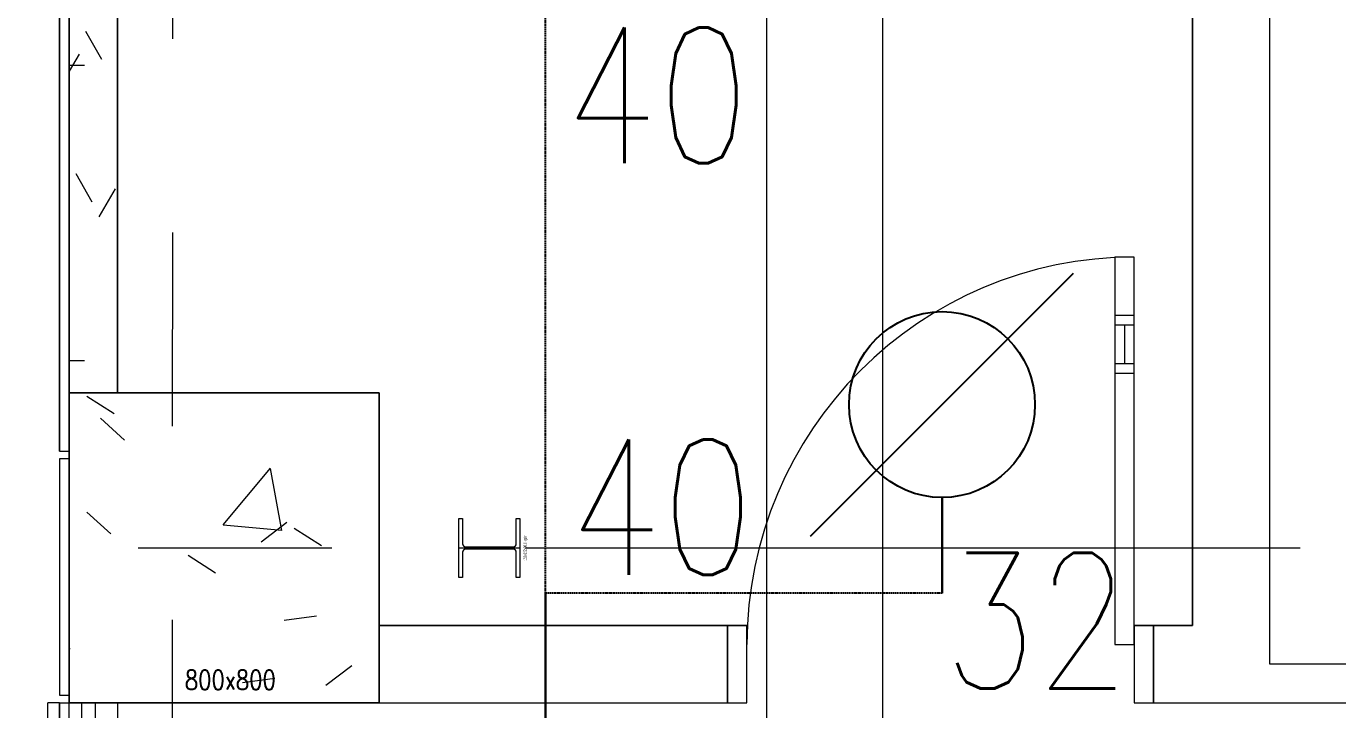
# Model space of a CAD drawing. Header units: millimetres. Extents: x -47219 to 440296, y -79832 to 7189.
# Drawn here: x -7929 to -4543, y -54042 to -52278 of the extents above; entities that cross this region are included whole.
import ezdxf

# ---------------------------------------------------------------- set-up
doc = ezdxf.new("R2010")
doc.units = ezdxf.units.MM
doc.linetypes.add('BLK_2 - 3RD STOREY  LOWER ROOF PLAN-archi clean_25 SEPT 2024$0$IDA - Grid Line', pattern=[3500, 2000, -500, 500, -500])
doc.linetypes.add('HIDDEN2', pattern=[4.7625, 3.175, -1.5875])
for name, color, linetype, lineweight in [('BLK_2 - 3RD STOREY  LOWER ROOF PLAN-archi clean_25 SEPT 2024$0$1599_DB_A_BLK2_HQ_R21-3RD STOREY 230517$0$A-_DOOR----_E-1', 8, 'Continuous', 9), ('BLK_2 - 3RD STOREY  LOWER ROOF PLAN-archi clean_25 SEPT 2024$0$1599_DB_A_BLK2_HQ_R21-3RD STOREY 230517$0$A-_GENM----_M', 8, 'Continuous', 9), ('BLK_2 - 3RD STOREY  LOWER ROOF PLAN-archi clean_25 SEPT 2024$0$1599_DB_A_BLK2_HQ_R21-3RD STOREY 230517$0$A-_WIND----_E', 8, 'Continuous', 9), ('BLK_2 - 3RD STOREY  LOWER ROOF PLAN-archi clean_25 SEPT 2024$0$1599_DB_A_BLK2_HQ_R21-3RD STOREY 230517$0$S-_COLN----_E', 8, 'Continuous', 9), ('BLK_2 - 3RD STOREY  LOWER ROOF PLAN-archi clean_25 SEPT 2024$0$A-_DOOR----_E-1', 8, 'Continuous', 9), ('BLK_2 - 3RD STOREY  LOWER ROOF PLAN-archi clean_25 SEPT 2024$0$A-_GENM----_M', 8, 'Continuous', 9), ('BLK_2 - 3RD STOREY  LOWER ROOF PLAN-archi clean_25 SEPT 2024$0$A-_WALL----_E', 8, 'Continuous', 9), ('BLK_2 - 3RD STOREY  LOWER ROOF PLAN-archi clean_25 SEPT 2024$0$A-_WALLPRTN_E-1', 8, 'Continuous', 18), ('BLK_2 - 3RD STOREY  LOWER ROOF PLAN-archi clean_25 SEPT 2024$0$A-_WIND----_E', 8, 'Continuous', 9), ('BLK_2 - 3RD STOREY  LOWER ROOF PLAN-archi clean_25 SEPT 2024$0$S-_ANOTGRID_E-1', 8, 'BLK_2 - 3RD STOREY  LOWER ROOF PLAN-archi clean_25 SEPT 2024$0$IDA - Grid Line', 9), ('M-_SPRKPIEX_E-', 1, 'Continuous', 30), ('NW_BEAM AND COLUMN', 134, 'Continuous', 5), ('S-_LINE----_N-', 140, 'Continuous', 18), ('S-TEXT', 140, 'Continuous', 18)]:
    doc.layers.add(name, color=color, linetype=linetype, lineweight=lineweight)
for name, color, linetype in [('M-_FIRESPRK_T-', 7, 'Continuous'), ('M-_SPRK-EXP_E-N', 1, 'Continuous'), ('M-_SPRKBEAM_E-', 12, 'HIDDEN2')]:
    doc.layers.add(name, color=color, linetype=linetype)
doc.styles.add('RomanS_3', font='romans__.ttf', dxfattribs={"width": 0.8, "height": 50})
doc.styles.add('Simplex', font='SIMPLEX.shx', dxfattribs={"width": 0.8, "height": 2.5})
doc.styles.add('Swis721 BlkCn BT', font='swissck.ttf', dxfattribs={"width": 0.65, "height": 8})

# ---------------------------------------------------------------- blocks, each defined once
blk = doc.blocks.new('3rd Structure')
at = {"layer": 'NW_BEAM AND COLUMN', "color": 8}
for p, q in [((-36250, -79450), (-36250, 250)), ((-36250, -79450), (-36250, 250)), ((-34450, 250), (-34450, -79450)), ((-34150, 250), (-34150, -79450)), ((-36250, -57200), (-35450, -57200)), ((-36250, -58000), (-36250, -57200)), ((-35450, -57200), (-35450, -58000)), ((-35243.8, -57676.4), (-35243.8, -57523.6)), ((-35243.8, -57523.6), (-35234.4, -57523.6)), ((-35234.4, -57523.6), (-35234.4, -57589.1)), ((-35095.6, -57589.1), (-35095.6, -57523.6)), ((-35095.6, -57523.6), (-35086.2, -57523.6)), ((-35086.2, -57523.6), (-35086.2, -57676.4)), ((-35243.8, -57600), (-35086.2, -57600)), ((-35226.8, -57596.8), (-35103.2, -57596.8)), ((-35165, -57603.2), (-35165, -57596.8)), ((-35234.4, -57610.9), (-35234.4, -57676.4)), ((-35103.2, -57603.2), (-35226.8, -57603.2)), ((-35095.6, -57676.4), (-35095.6, -57610.9)), ((-35234.4, -57676.4), (-35243.8, -57676.4)), ((-35086.2, -57676.4), (-35095.6, -57676.4)), ((-35450, -58000), (-36250, -58000))]:
    blk.add_line(p, q, dxfattribs=at)
for centre, start, end in [((-35226.8, -57589.1), 180, 270), ((-35103.2, -57589.1), 270, 0), ((-35226.8, -57610.9), 90, 180), ((-35103.2, -57610.9), 0, 90)]:
    blk.add_arc(centre, 7.6, start, end, dxfattribs=at)
at = {"layer": 'S-TEXT', "color": 8, "insert": (-35077.1, -57600), "char_height": 8, "width": 66.67, "attachment_point": 2, "rotation": 90, "line_spacing_factor": 0.961347, "style": 'Swis721 BlkCn BT'}
blk.add_mtext('152x152x30.0 kg/m', dxfattribs=at)
at = {"layer": 'S-TEXT', "color": 8, "insert": (-35951.4, -57915.6), "char_height": 50, "width": 313.287, "attachment_point": 1, "line_spacing_factor": 0.983083, "style": 'RomanS_3'}
blk.add_mtext('800x800', dxfattribs=at)
blk = doc.blocks.new('FIRE0107')
at = {"layer": 'M-_SPRK-EXP_E-N'}
blk.add_line((-212.1, -212.1), (212.1, 212.1), dxfattribs=at)
blk.add_circle((0, 0), 150, dxfattribs=at)
blk = doc.blocks.new('BLK_2 - 3RD STOREY  LOWER ROOF PLAN-archi clean_25 SEPT 2024$0$1599_DB_A_BLK2_HQ_R21-3RD STOREY 230517$0$IDA - F - Single - Swing - VP - 1100L X 2200H - B2-FTD01 - 1HR-3251154-LINKVIEW_BLK2_3RD STOREY')
at = {"layer": 'BLK_2 - 3RD STOREY  LOWER ROOF PLAN-archi clean_25 SEPT 2024$0$1599_DB_A_BLK2_HQ_R21-3RD STOREY 230517$0$A-_DOOR----_E-1'}
for p, q in [((500, 1050.8), (450, 1050.8)), ((450, 1050.8), (450, 50.8)), ((500, 50.8), (500, 1050.8)), ((450, 900.8), (500, 900.8)), ((450, 875.8), (500, 875.8)), ((475, 875.8), (475, 775.8)), ((450, 775.8), (500, 775.8)), ((450, 750.8), (500, 750.8)), ((-500, 100), (-550, 100)), ((-500, -100), (-500, 100)), ((550, 100), (500, 100)), ((450, 50.8), (500, 50.8)), ((500, 50.8), (500, -100)), ((-550, -100), (-500, -100)), ((500, -100), (550, -100))]:
    blk.add_line(p, q, dxfattribs=at)
blk.add_arc((500, 50.8), 1000, 90, 180, dxfattribs=at)
blk = doc.blocks.new('BLK_2 - 3RD STOREY  LOWER ROOF PLAN-archi clean_25 SEPT 2024$0$1599_DB_A_BLK2_HQ_R21-3RD STOREY 230517$0$Wall Motif - Type 1-2673879-LINKVIEW_BLK2_3RD STOREY')
at = {"layer": 'BLK_2 - 3RD STOREY  LOWER ROOF PLAN-archi clean_25 SEPT 2024$0$1599_DB_A_BLK2_HQ_R21-3RD STOREY 230517$0$A-_GENM----_M'}
for p, q in [((-575, 105), (825, 105)), ((-575, 105), (-575, 75)), ((825, 75), (825, 105)), ((825, 75), (-575, 75))]:
    blk.add_line(p, q, dxfattribs=at)
blk = doc.blocks.new('BLK_2 - 3RD STOREY  LOWER ROOF PLAN-archi clean_25 SEPT 2024$0$1599_DB_A_BLK2_HQ_R21-3RD STOREY 230517$0$IDA - Casement w Top Hung - 2 Panels - 1400L X 1500H - B2-AW02-3436901-LINKVIEW_BLK2_3RD STOREY')
at = {"layer": 'BLK_2 - 3RD STOREY  LOWER ROOF PLAN-archi clean_25 SEPT 2024$0$1599_DB_A_BLK2_HQ_R21-3RD STOREY 230517$0$A-_WIND----_E'}
for p, q in [((-700, 17.5), (700, 17.5)), ((-700, 17.5), (-700, -17.5)), ((700, 17.5), (700, -17.5)), ((700, -17.5), (-700, -17.5))]:
    blk.add_line(p, q, dxfattribs=at)
blk = doc.blocks.new('BLK_2 - 3RD STOREY  LOWER ROOF PLAN-archi clean_25 SEPT 2024$0$IDA - Casement w Top Hung - 2 Panels - 1400L X 1500H - B2-AW02-3436901-BLK 2 3RD STOREY PLAN')
at = {"layer": 'BLK_2 - 3RD STOREY  LOWER ROOF PLAN-archi clean_25 SEPT 2024$0$A-_WIND----_E'}
for p, q in [((-700, 17.5), (700, 17.5)), ((-700, 17.5), (-700, -17.5)), ((-650, 17.5), (-615, 17.5)), ((-650, 17.5), (-25, 17.5)), ((-650, 17.5), (650, 17.5)), ((-650, 17.5), (650, 17.5)), ((-615, 17.5), (-35, 17.5)), ((-615, 17.5), (-60, 17.5)), ((-35, 17.5), (0, 17.5)), ((25, 17.5), (-24.9, 17.5)), ((0, 17.5), (35, 17.5)), ((25, 17.5), (650, 17.5)), ((35, 17.5), (615, 17.5)), ((60, 17.5), (615, 17.5)), ((615, 17.5), (650, 17.5)), ((700, 17.5), (700, -17.5)), ((700, -17.5), (-700, -17.5)), ((-615, -17.5), (-650, -17.5)), ((-25, -17.5), (-650, -17.5)), ((650, -17.5), (-650, -17.5)), ((-650, -17.5), (650, -17.5)), ((-35, -17.5), (-615, -17.5)), ((-60, -17.5), (-615, -17.5)), ((0, -17.5), (-35, -17.5)), ((25, -17.5), (-24.9, -17.5)), ((35, -17.5), (0, -17.5)), ((650, -17.5), (25, -17.5)), ((615, -17.5), (35, -17.5)), ((615, -17.5), (60, -17.5)), ((650, -17.5), (615, -17.5))]:
    blk.add_line(p, q, dxfattribs=at)
blk = doc.blocks.new('BLK_2 - 3RD STOREY  LOWER ROOF PLAN-archi clean_25 SEPT 2024$0$Wall Motif - Type 1-2673879-BLK 2 3RD STOREY PLAN')
at = {"layer": 'BLK_2 - 3RD STOREY  LOWER ROOF PLAN-archi clean_25 SEPT 2024$0$A-_GENM----_M'}
for p, q in [((-575, 105), (825, 105)), ((-575, 105), (-575, 75)), ((-525, 105), (81.1, 105)), ((-481.1, 105), (125, 105)), ((-481.1, 105), (731.1, 105)), ((125, 105), (731.1, 105)), ((168.9, 105), (775, 105)), ((825, 75), (825, 105)), ((825, 75), (-575, 75)), ((81.1, 75), (-525, 75)), ((125, 75), (-481.1, 75)), ((731.1, 75), (-481.1, 75)), ((731.1, 75), (125, 75)), ((775, 75), (168.9, 75))]:
    blk.add_line(p, q, dxfattribs=at)
blk = doc.blocks.new('BLK_2 - 3RD STOREY  LOWER ROOF PLAN-archi clean_25 SEPT 2024$0$IDA - F - Single - Swing - VP - 1100L X 2200H - B2-FTD01 - 1HR-3251154-BLK 2 3RD STOREY PLAN')
at = {"layer": 'BLK_2 - 3RD STOREY  LOWER ROOF PLAN-archi clean_25 SEPT 2024$0$A-_DOOR----_E-1'}
for p, q in [((500, 1050.8), (450, 1050.8)), ((450, 1050.8), (450, 50.8)), ((500, 50.8), (500, 1050.8)), ((450, 900.8), (500, 900.8)), ((450, 875.8), (500, 875.8)), ((475, 875.8), (475, 775.8)), ((450, 775.8), (500, 775.8)), ((450, 750.8), (500, 750.8)), ((-500, 100), (-550, 100)), ((-550, 100), (-550, -100)), ((-500, -100), (-500, 100)), ((550, 100), (500, 100)), ((500, 100), (500, -100)), ((550, -100), (550, 100)), ((450, 50.8), (500, 50.8)), ((-550, -100), (-500, -100)), ((500, -100), (550, -100))]:
    blk.add_line(p, q, dxfattribs=at)
blk.add_arc((500, 50.8), 1000, 90, 180, dxfattribs=at)
blk = doc.blocks.new('BLK_2 - 3RD STOREY  LOWER ROOF PLAN-archi clean_25 SEPT 2024$0$dfd')
at = {"layer": 'BLK_2 - 3RD STOREY  LOWER ROOF PLAN-archi clean_25 SEPT 2024$0$1599_DB_A_BLK2_HQ_R21-3RD STOREY 230517$0$S-_COLN----_E'}
for p, q in [((-197053.9, -92105.2), (-197053.9, -88205.2)), ((-195753.9, -92105.2), (-197053.9, -92105.2)), ((-197053.9, -92205.2), (-195853.9, -92205.2)), ((-197053.9, -92205.2), (-197053.9, -92205.2))]:
    blk.add_line(p, q, dxfattribs=at)
at = {"layer": 'BLK_2 - 3RD STOREY  LOWER ROOF PLAN-archi clean_25 SEPT 2024$0$A-_WALLPRTN_E-1'}
for p, q in [((-197053.9, -91605.2), (-197053.9, -89955.2)), ((-197053.9, -92105.2), (-197053.9, -91605.2))]:
    blk.add_line(p, q, dxfattribs=at)
blk = doc.blocks.new('BLK_2 - 3RD STOREY  LOWER ROOF PLAN-archi clean_25 SEPT 2024')
at = {"layer": 'BLK_2 - 3RD STOREY  LOWER ROOF PLAN-archi clean_25 SEPT 2024$0$A-_WALL----_E'}
h = blk.add_hatch(dxfattribs=at)
h.set_pattern_fill('FP_2', color=256, style=0, pattern_type=2)
h.set_pattern_definition([(0, (-131307.08, -42727.71), (1016, 254), [83.82, -678.18, 83.82, -678.18, -4064]), (0, (-131307.08, -42727.71), (1016, 254), [-1524, 83.82, -1440.18, 83.82, -678.18, -1778]), (0, (-131307.08, -42727.71), (1016, 254), [-3810, 83.82, -424.18, 83.82, -1186.18]), (120, (-130926.08, -42600.71), (-727.9705, 752.8818), [83.82, -678.18, 83.82, -678.18, -4064]), (120, (-130926.08, -42600.71), (-727.9705, 752.8818), [-1524, 83.82, -1440.18, 83.82, -678.18, -1778]), (120, (-130926.08, -42600.71), (-727.9705, 752.8818), [-3810, 83.82, -424.18, 83.82, -1186.18]), (240, (-130799.08, -42092.71), (-288.0295, -1006.8818), [83.82, -678.18, 83.82, -678.18, -4064]), (240, (-130799.08, -42092.71), (-288.0295, -1006.8818), [-1524, 83.82, -1440.18, 83.82, -678.18, -1778]), (240, (-130799.08, -42092.71), (-288.0295, -1006.8818), [-3810, 83.82, -424.18, 83.82, -1186.18])])
h.paths.add_polyline_path([(-139136.4, -95952.4), (-139011.4, -95952.4), (-139011.4, -94702.4), (-139136.4, -94702.4), (-139136.4, -95549.5)], flags=0)
h = blk.add_hatch(dxfattribs=at)
h.set_pattern_fill('FP_2', color=256, style=0, pattern_type=2)
h.set_pattern_definition([(0, (0, 0), (1016, 254), [83.82, -678.18, 83.82, -678.18, -4064]), (0, (0, 0), (1016, 254), [-1524, 83.82, -1440.18, 83.82, -678.18, -1778]), (0, (0, 0), (1016, 254), [-3810, 83.82, -424.18, 83.82, -1186.18]), (120, (381, 127), (-727.97045, 752.8818), [83.82, -678.18, 83.82, -678.18, -4064]), (120, (381, 127), (-727.97045, 752.8818), [-1524, 83.82, -1440.18, 83.82, -678.18, -1778]), (120, (381, 127), (-727.97045, 752.8818), [-3810, 83.82, -424.18, 83.82, -1186.18]), (240, (508, 635), (-288.02955, -1006.8818), [83.82, -678.18, 83.82, -678.18, -4064]), (240, (508, 635), (-288.02955, -1006.8818), [-1524, 83.82, -1440.18, 83.82, -678.18, -1778]), (240, (508, 635), (-288.02955, -1006.8818), [-3810, 83.82, -424.18, 83.82, -1186.18])])
h.paths.add_polyline_path([(-139011.4, -95952.4), (-139011.4, -94702.4), (-139136.4, -94702.4), (-139136.4, -95952.4)])
h = blk.add_hatch(dxfattribs=at)
h.set_pattern_fill('FP_1', color=256, style=0, pattern_type=2)
h.set_pattern_definition([(50, (-131307.1, -42727.7), (1821.84, -159.39), [190.5, -2095.5]), (355, (-131307, -42727.7), (-352.43, 1910.57), [152.4, -1676.4]), (100.451, (-131155.3, -42741), (1469.426, 1751.166), [161.9, -1780.9]), (46.184, (-131307, -42219.7), (2710.79, -420.43), [285.75, -3143.25]), (96.636, (-131081.2, -42254.7), (2374.03, 2474.28), [242.85, -2671.35]), (351.184, (-131307, -42219.7), (2374.05, 2474.25), [228.6, -2514.6]), (21, (-131053.1, -42346.7), (1516.143, -1022.65), [190.5, -2095.5]), (326, (-131053, -42346.7), (618.02, 1841.88), [152.4, -1676.4]), (71.451, (-130926.7, -42432), (2134.17, 819.21), [161.9, -1780.9]), (37.5, (-131307.1, -42727.7), (30.886, 845.55), [83.82, -1572.26, 83.82, -1617.98, -1682.75]), (37.5, (-131307.1, -42727.7), (30.886, 845.55), [-3357.88, 83.82, -1598.93]), (7.5, (-131307.1, -42727.7), (668.197, 1001.806), [83.82, -886.46, 83.82, -1534.16, -641.35]), (7.5, (-131307.1, -42727.7), (668.197, 1001.806), [-2588.26, 83.82, -557.53]), (327.5, (-131873.5, -42727.7), (1355.909, -57.29), [83.82, -551.18, 83.82, -1897.38, -2628.9]), (327.5, (-131873.5, -42727.7), (1355.909, -57.29), [-2616.2, 83.82, -2545.08]), (317.5, (-132127.5, -42727.7), (1481.293, 254.266), [83.82, -741.68, 83.82, -1231.9, -1866.9]), (317.5, (-132127.5, -42727.7), (1481.293, 254.266), [-2141.22, 83.82, -1783.08])])
h.paths.add_polyline_path([(-138336.4, -96752.4), (-138336.4, -95952.4), (-139136.4, -95952.4), (-139136.4, -96752.4), (-138670.2, -96752.4)], flags=0)
h = blk.add_hatch(dxfattribs=at)
h.set_pattern_fill('FP_1', color=256, style=0, pattern_type=2)
h.set_pattern_definition([(50, (0, 0), (1821.841, -159.39), [190.5, -2095.5]), (355, (0, 0), (-352.428, 1910.567), [152.4, -1676.4]), (100.451, (151.8, -13.3), (1469.426, 1751.166), [161.9, -1780.901]), (46.184, (0, 508), (2710.79, -420.428), [285.75, -3143.25]), (96.636, (226, 473), (2374.026, 2474.276), [242.85, -2671.35]), (351.184, (0, 508), (2374.05, 2474.253), [228.6, -2514.6]), (21, (254, 381), (1516.143, -1022.652), [190.5, -2095.5]), (326, (254, 381), (618.02, 1841.88), [152.4, -1676.4]), (71.451, (380.3, 295.8), (2134.171, 819.212), [161.9, -1780.901]), (37.5, (0, 0), (30.886, 845.5504), [83.82, -1572.26, 83.82, -1617.98, -1682.75]), (37.5, (0, 0), (30.886, 845.5504), [-3357.88, 83.82, -1598.93]), (7.5, (0, 0), (668.1966, 1001.8057), [83.82, -886.46, 83.82, -1534.16, -641.35]), (7.5, (0, 0), (668.1966, 1001.8057), [-2588.26, 83.82, -557.53]), (327.5, (-566.4, 0), (1355.9093, -57.2896), [83.82, -551.18, 83.82, -1897.38, -2628.9]), (327.5, (-566.4, 0), (1355.9093, -57.2896), [-2616.2, 83.82, -2545.08]), (317.5, (-820.4, 0), (1481.293, 254.266), [83.82, -741.68, 83.82, -1231.9, -1866.9]), (317.5, (-820.4, 0), (1481.293, 254.266), [-2141.22, 83.82, -1783.08])])
h.paths.add_polyline_path([(-139136.4, -96752.4), (-138336.4, -96752.4), (-138336.4, -95952.4), (-139136.4, -95952.4), (-139136.4, -96732.4)])
for p, q in [((-139011.4, -95952.4), (-139011.4, -94335.7)), ((-139161.4, -94702.4), (-139161.4, -96102.4)), ((-139161.4, -94702.4), (-139161.4, -96102.4)), ((-139161.4, -96102.4), (-139161.4, -94702.4)), ((-139136.4, -94702.4), (-139136.4, -96102.4)), ((-139136.4, -94702.4), (-139136.4, -95952.4)), ((-139011.4, -95952.4), (-139011.4, -94702.4)), ((-139011.4, -94702.4), (-139011.4, -95952.4)), ((-136236.4, -94702.4), (-136236.4, -96552.4)), ((-136236.4, -94702.4), (-136236.4, -96552.4)), ((-136236.4, -96552.4), (-136236.4, -94702.4)), ((-139011.4, -95002.4), (-139011.4, -95952.4)), ((-139136.4, -95952.4), (-139011.4, -95952.4)), ((-139136.4, -95952.4), (-139136.4, -96102.4)), ((-139011.4, -95952.4), (-139136.4, -95952.4)), ((-139011.4, -95952.4), (-139136.4, -95952.4)), ((-139136.4, -95952.4), (-139136.4, -96102.4)), ((-139136.4, -95952.4), (-139136.4, -96752.4)), ((-139136.4, -95952.4), (-139011.4, -95952.4)), ((-139136.4, -96102.4), (-139136.4, -95952.4)), ((-139136.4, -96102.4), (-139136.4, -95952.4)), ((-139136.4, -95952.4), (-139011.4, -95952.4)), ((-138336.4, -95952.4), (-139011.4, -95952.4)), ((-138336.4, -95952.4), (-139011.4, -95952.4)), ((-138336.4, -96552.4), (-138336.4, -95952.4)), ((-138336.4, -96552.4), (-138336.4, -95952.4)), ((-139161.4, -96102.4), (-139136.4, -96102.4)), ((-139161.4, -96102.4), (-139136.4, -96102.4)), ((-139161.4, -96102.4), (-139136.4, -96102.4)), ((-139136.4, -96102.4), (-139136.4, -96122.4)), ((-139136.4, -96102.4), (-139136.4, -96122.4)), ((-139136.4, -96122.4), (-139161.4, -96122.4)), ((-139161.4, -96122.4), (-139161.4, -96732.4)), ((-139161.4, -96122.4), (-139161.4, -96732.4)), ((-139136.4, -96122.4), (-139161.4, -96122.4)), ((-139136.4, -96732.4), (-139136.4, -96122.4)), ((-139136.4, -96122.4), (-139136.4, -96732.4)), ((-139136.4, -96122.4), (-139136.4, -96732.4)), ((-139136.4, -96732.4), (-139136.4, -96122.4)), ((-139136.4, -96752.4), (-139136.4, -96552.4)), ((-139136.4, -96552.4), (-139136.4, -96732.4)), ((-138336.4, -96552.4), (-138336.4, -96752.4)), ((-137436.4, -96552.4), (-138336.4, -96552.4)), ((-138336.4, -96752.4), (-138336.4, -96552.4)), ((-138336.4, -96752.4), (-138336.4, -96552.4)), ((-137386.4, -96552.4), (-138336.4, -96552.4)), ((-137436.4, -96552.4), (-138336.4, -96552.4)), ((-138336.4, -96552.4), (-138336.4, -96752.4)), ((-138336.4, -96552.4), (-137386.4, -96552.4)), ((-137436.4, -96752.4), (-137436.4, -96552.4)), ((-137436.4, -96752.4), (-137436.4, -96552.4)), ((-136236.4, -96552.4), (-136386.4, -96552.4)), ((-136386.4, -96552.4), (-136236.4, -96552.4)), ((-136336.4, -96552.4), (-136336.4, -96752.4)), ((-136236.4, -96552.4), (-136336.4, -96552.4)), ((-136236.4, -96552.4), (-136336.4, -96552.4)), ((-136336.4, -96552.4), (-136336.4, -96752.4)), ((-139161.4, -96732.4), (-139136.4, -96732.4)), ((-139161.4, -96732.4), (-139136.4, -96732.4)), ((-139136.4, -96732.4), (-139136.4, -96752.4)), ((-139136.4, -96732.4), (-139136.4, -96752.4)), ((-139136.4, -96732.4), (-139136.4, -96752.4)), ((-139161.4, -98152.4), (-139161.4, -96752.4)), ((-139161.4, -96752.4), (-139136.4, -96752.4)), ((-139161.4, -96752.4), (-139011.4, -96752.4)), ((-139161.4, -98152.4), (-139161.4, -96752.4)), ((-139136.4, -96752.4), (-139104.1, -96752.4)), ((-139136.4, -96752.4), (-138336.4, -96752.4)), ((-139069.1, -96752.4), (-138336.4, -96752.4)), ((-139011.4, -96752.4), (-139011.4, -98152.4)), ((-139011.4, -96752.4), (-139011.4, -98152.4)), ((-138336.4, -96752.4), (-137436.4, -96752.4)), ((-138336.4, -96752.4), (-137436.4, -96752.4)), ((-136336.4, -96752.4), (-136036.4, -96752.4)), ((-136336.4, -96752.4), (-136236.4, -96752.4)), ((-136236.4, -96752.4), (-136036.4, -96752.4))]:
    blk.add_line(p, q, dxfattribs=at)
at = {"layer": 'BLK_2 - 3RD STOREY  LOWER ROOF PLAN-archi clean_25 SEPT 2024$0$S-_ANOTGRID_E-1'}
for p, q in [((-138834.4, -37038.2), (-138886.4, -122559.3)), ((-141458.5, -96352.4), (-96554.5, -96352.4))]:
    blk.add_line(p, q, dxfattribs=at)
at = {"layer": 'BLK_2 - 3RD STOREY  LOWER ROOF PLAN-archi clean_25 SEPT 2024$0$A-_WALL----_E'}
for name, p in [('BLK_2 - 3RD STOREY  LOWER ROOF PLAN-archi clean_25 SEPT 2024$0$dfd', (61017.5, -4547.1)), ('BLK_2 - 3RD STOREY  LOWER ROOF PLAN-archi clean_25 SEPT 2024$0$1599_DB_A_BLK2_HQ_R21-3RD STOREY 230517$0$IDA - F - Single - Swing - VP - 1100L X 2200H - B2-FTD01 - 1HR-3251154-LINKVIEW_BLK2_3RD STOREY', (-136886.4, -96652.4)), ('BLK_2 - 3RD STOREY  LOWER ROOF PLAN-archi clean_25 SEPT 2024$0$IDA - F - Single - Swing - VP - 1100L X 2200H - B2-FTD01 - 1HR-3251154-BLK 2 3RD STOREY PLAN', (-136886.4, -96652.4))]:
    blk.add_blockref(name, p, dxfattribs=at)
at = {"layer": 'BLK_2 - 3RD STOREY  LOWER ROOF PLAN-archi clean_25 SEPT 2024$0$A-_WALL----_E', "rotation": 90}
for name, p in [('BLK_2 - 3RD STOREY  LOWER ROOF PLAN-archi clean_25 SEPT 2024$0$1599_DB_A_BLK2_HQ_R21-3RD STOREY 230517$0$Wall Motif - Type 1-2673879-LINKVIEW_BLK2_3RD STOREY', (-139086.4, -97577.4)), ('BLK_2 - 3RD STOREY  LOWER ROOF PLAN-archi clean_25 SEPT 2024$0$Wall Motif - Type 1-2673879-BLK 2 3RD STOREY PLAN', (-139086.4, -97577.4)), ('BLK_2 - 3RD STOREY  LOWER ROOF PLAN-archi clean_25 SEPT 2024$0$1599_DB_A_BLK2_HQ_R21-3RD STOREY 230517$0$IDA - Casement w Top Hung - 2 Panels - 1400L X 1500H - B2-AW02-3436901-LINKVIEW_BLK2_3RD STOREY', (-139086.6, -97452.4)), ('BLK_2 - 3RD STOREY  LOWER ROOF PLAN-archi clean_25 SEPT 2024$0$IDA - Casement w Top Hung - 2 Panels - 1400L X 1500H - B2-AW02-3436901-BLK 2 3RD STOREY PLAN', (-139086.6, -97452.4))]:
    blk.add_blockref(name, p, dxfattribs=at)

msp = doc.modelspace()

# ---------------------------------------------------------------- linework, layer by layer
at = {"layer": 'M-_SPRKBEAM_E-'}
for p, q in [((-6588.3, -53741.1), (-6588.3, -50664.7)), ((-5564.3, -53741.1), (-6588.3, -53741.1))]:
    msp.add_line(p, q, dxfattribs=at)
at = {"layer": 'M-_SPRKPIEX_E-'}
for p, q in [((-5564.3, -53494.5), (-5564.3, -53741.1)), ((-6588.3, -53741.1), (-6588.3, -55802.2))]:
    msp.add_line(p, q, dxfattribs=at)

# ---------------------------------------------------------------- block references
msp.add_blockref('BLK_2 - 3RD STOREY  LOWER ROOF PLAN-archi clean_25 SEPT 2024', (131318.5, 42727.7), dxfattribs=at)
at = {"layer": 'M-_SPRKPIEX_E-', "xscale": 1.6, "yscale": 1.6, "zscale": 1.6}
msp.add_blockref('FIRE0107', (-5564.3, -53254.5), dxfattribs=at)
at = {"layer": 'S-_LINE----_N-'}
msp.add_blockref('3rd Structure', (28432.1, 3975.3), dxfattribs=at)

# ---------------------------------------------------------------- texts
at = {"layer": 'M-_FIRESPRK_T-', "style": 'Simplex', "width": 0.8}
for s, p in [('40', (-6540, -52631.8)), ('40', (-6529, -53694.4)), ('32', (-5560.9, -53987.5))]:
    msp.add_text(s, height=350, dxfattribs=at).set_placement(p)

doc.saveas('drawing.dxf')
